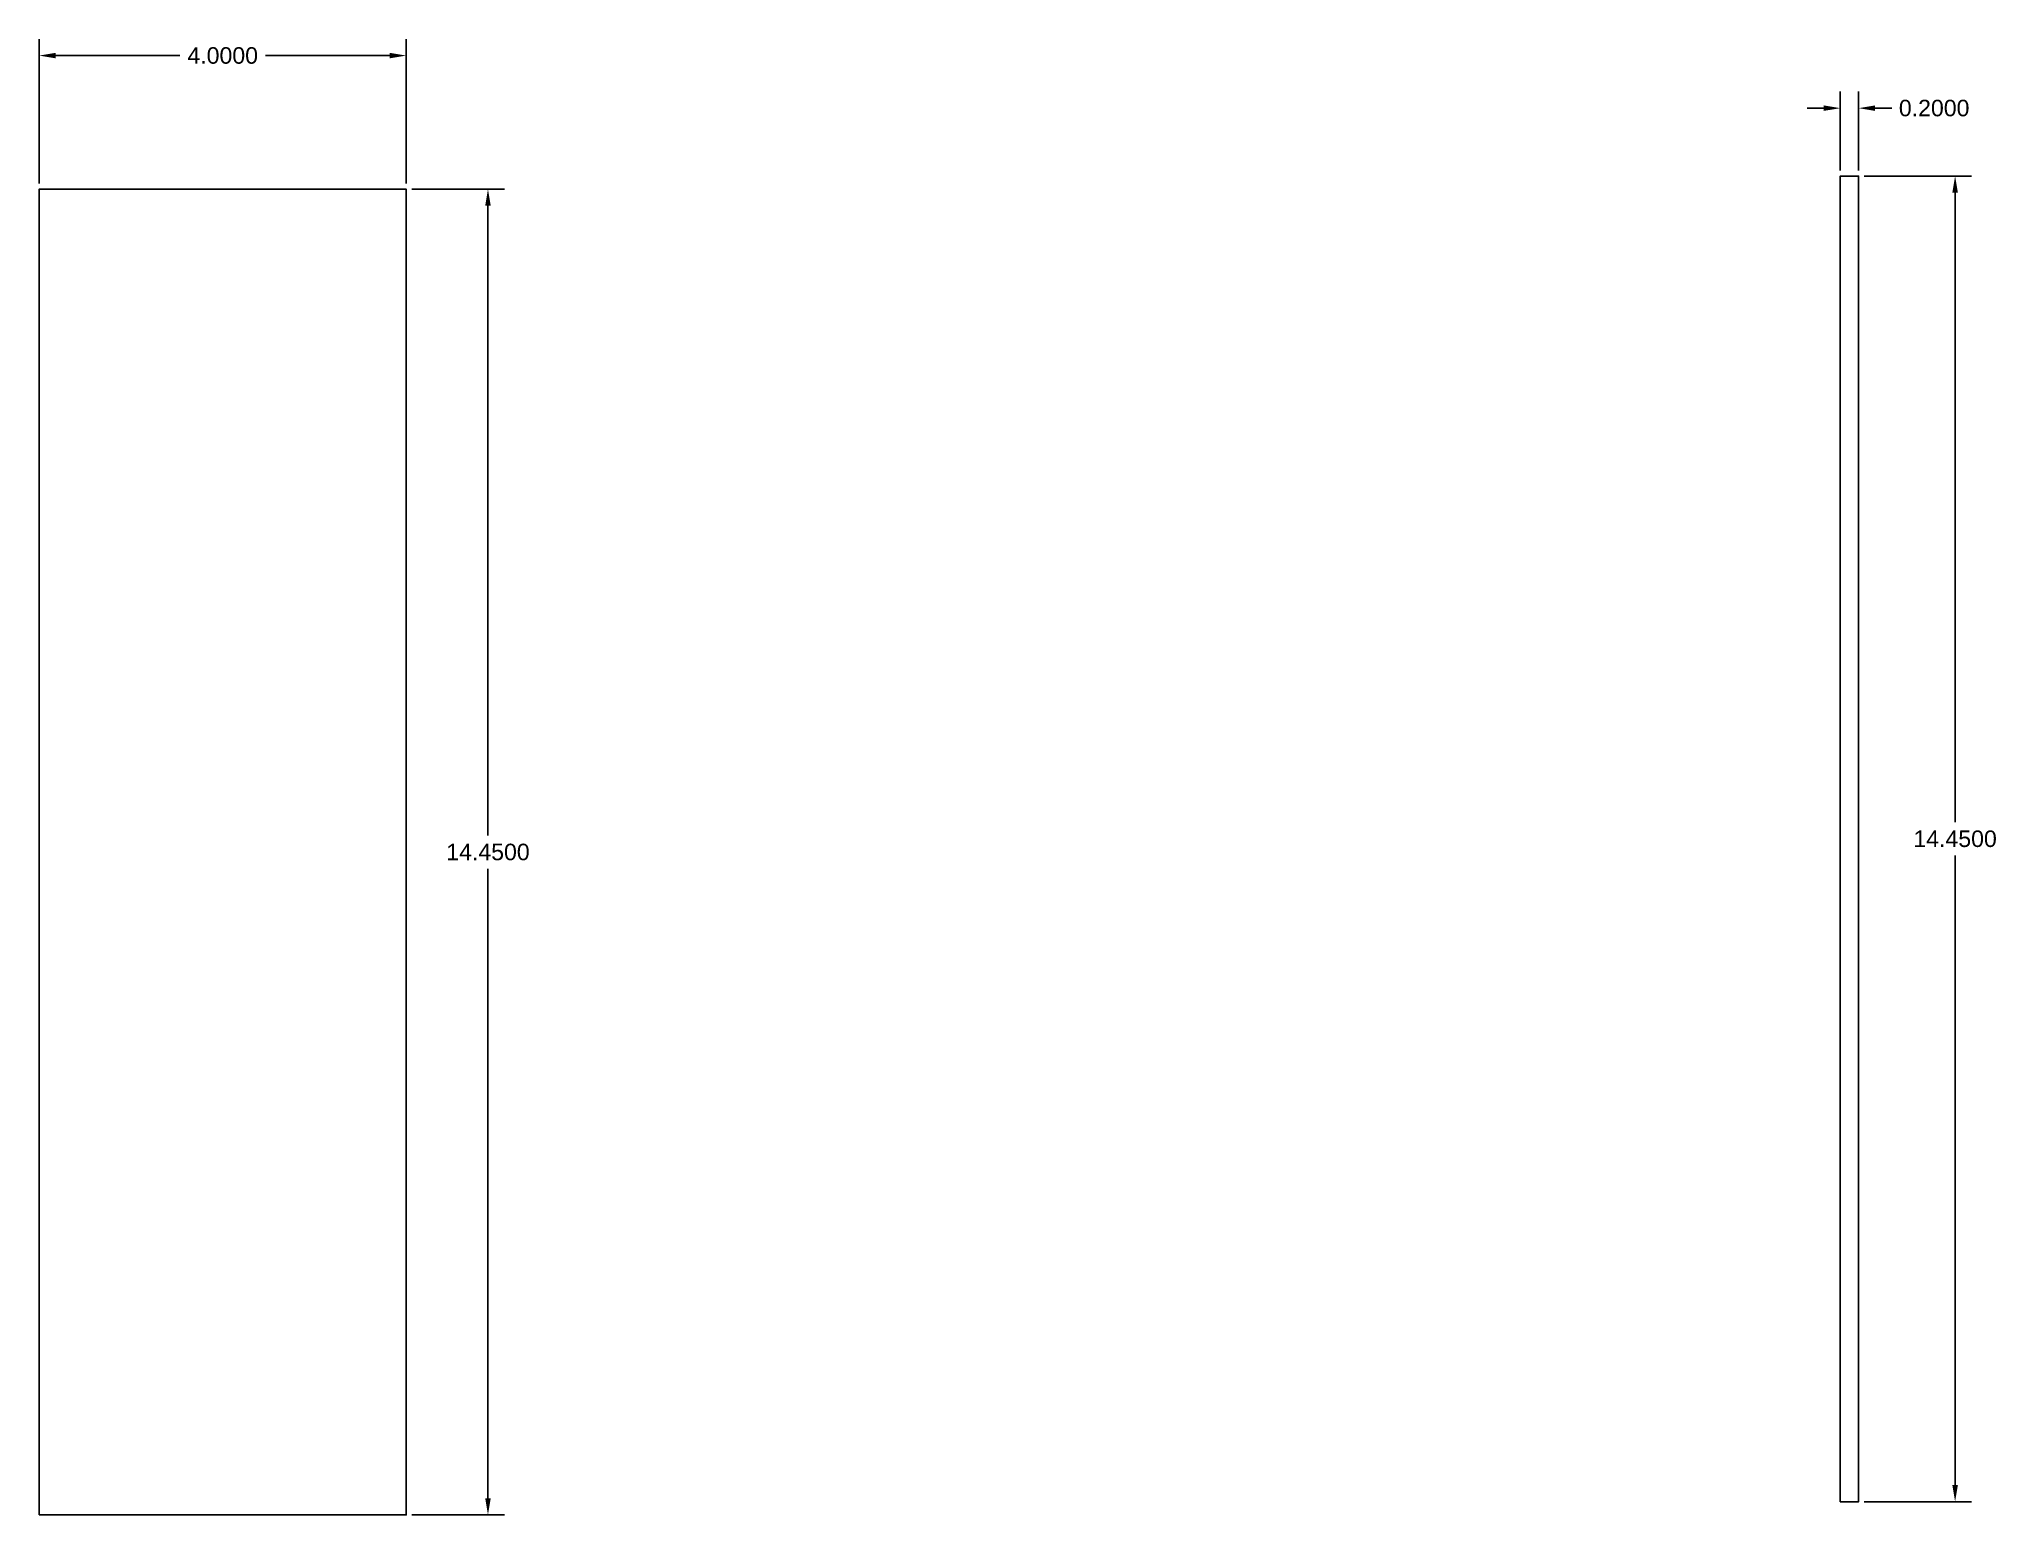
# Model space of a CAD drawing. Header units: inches. Extents: x 48.9 to 70.2, y 35.5 to 51.5.
import ezdxf

# ---------------------------------------------------------------- set-up
doc = ezdxf.new("R2010")
doc.units = ezdxf.units.IN
doc.header["$MEASUREMENT"] = 0
for name, color, linetype in [('dimensiuni', 2, 'Continuous'), ('plan frontal', 30, 'Continuous'), ('plan lateral', 40, 'Continuous')]:
    doc.layers.add(name, color=color, linetype=linetype)
doc.styles.get("Standard").update_dxf_attribs({"font": 'arial.ttf'})
doc.dimstyles.get("Standard").update_dxf_attribs({"dimtxt": 0.18, "dimasz": 0.18, "dimexe": 0.18, "dimexo": 0.0625, "dimgap": 0.09, "dimtad": 0, "dimtih": 1, "dimtoh": 1, "dimdec": 4, "dimzin": 0, "dimdsep": 46, "dimtxsty": 'Standard', "dimcen": 0.09, "dimadec": 0, "dimazin": 0, "dimtfac": 1, "dimtdec": 4, "dimtofl": 0, "dimtmove": 0, "dimatfit": 3, "dimfxl": 1, "dimtolj": 1, "dimtzin": 0, "dimarcsym": 0})

# ---------------------------------------------------------------- blocks, each defined once
blk = doc.blocks.new('*D4')
at = {"layer": 'Defpoints', "color": 0, "transparency": 16777216}
for p in [(48.862, 51.358), (48.862, 49.901), (52.862, 49.901)]:
    blk.add_point(p, dxfattribs=at)
at = {"layer": 'dimensiuni', "color": 0, "lineweight": -2, "transparency": 16777216}
for p, q in [((48.862, 49.964), (48.862, 51.538)), ((52.862, 49.964), (52.862, 51.538)), ((49.042, 51.358), (50.395, 51.358)), ((52.682, 51.358), (51.329, 51.358))]:
    blk.add_line(p, q, dxfattribs=at)
at = {"layer": 'dimensiuni', "color": 0, "transparency": 16777216}
for points in [[(49.042, 51.388), (49.042, 51.328), (48.862, 51.358)], [(52.682, 51.388), (52.682, 51.328), (52.862, 51.358)]]:
    blk.add_solid(points, dxfattribs=at)
at = {"layer": 'dimensiuni', "color": 0, "transparency": 16777216, "insert": (50.862, 51.358), "char_height": 0.18, "attachment_point": 5}
blk.add_mtext('\\A1;4.0000', dxfattribs=at)
blk = doc.blocks.new('*D5')
at = {"layer": 'Defpoints', "color": 0, "transparency": 16777216}
for p in [(52.862, 49.901), (53.752, 49.901), (52.862, 35.451)]:
    blk.add_point(p, dxfattribs=at)
at = {"layer": 'dimensiuni', "color": 0, "lineweight": -2, "transparency": 16777216}
for p, q in [((52.924, 49.901), (53.932, 49.901)), ((53.752, 49.721), (53.752, 42.858)), ((53.752, 35.631), (53.752, 42.494)), ((52.924, 35.451), (53.932, 35.451))]:
    blk.add_line(p, q, dxfattribs=at)
at = {"layer": 'dimensiuni', "color": 0, "transparency": 16777216}
for points in [[(53.722, 49.721), (53.782, 49.721), (53.752, 49.901)], [(53.722, 35.631), (53.782, 35.631), (53.752, 35.451)]]:
    blk.add_solid(points, dxfattribs=at)
at = {"layer": 'dimensiuni', "color": 0, "transparency": 16777216, "insert": (53.752, 42.676), "char_height": 0.18, "attachment_point": 5}
blk.add_mtext('\\A1;14.4500', dxfattribs=at)
blk = doc.blocks.new('*D6')
at = {"layer": 'Defpoints', "color": 0, "transparency": 16777216}
for p in [(68.685, 50.045), (69.736, 50.045), (68.685, 35.595)]:
    blk.add_point(p, dxfattribs=at)
at = {"layer": 'dimensiuni', "color": 0, "lineweight": -2, "transparency": 16777216}
for p, q in [((68.747, 50.045), (69.916, 50.045)), ((69.736, 49.865), (69.736, 43.002)), ((69.736, 35.775), (69.736, 42.638)), ((68.747, 35.595), (69.916, 35.595))]:
    blk.add_line(p, q, dxfattribs=at)
at = {"layer": 'dimensiuni', "color": 0, "transparency": 16777216}
for points in [[(69.706, 49.865), (69.766, 49.865), (69.736, 50.045)], [(69.706, 35.775), (69.766, 35.775), (69.736, 35.595)]]:
    blk.add_solid(points, dxfattribs=at)
at = {"layer": 'dimensiuni', "color": 0, "transparency": 16777216, "insert": (69.736, 42.82), "char_height": 0.18, "attachment_point": 5}
blk.add_mtext('\\A1;14.4500', dxfattribs=at)
blk = doc.blocks.new('*D7')
at = {"layer": 'Defpoints', "color": 0, "transparency": 16777216}
for p in [(68.685, 50.785), (68.485, 50.045), (68.685, 50.045)]:
    blk.add_point(p, dxfattribs=at)
at = {"layer": 'dimensiuni', "color": 0, "lineweight": -2, "transparency": 16777216}
for p, q in [((68.485, 50.107), (68.485, 50.965)), ((68.685, 50.107), (68.685, 50.965)), ((68.305, 50.785), (68.125, 50.785)), ((68.865, 50.785), (69.045, 50.785))]:
    blk.add_line(p, q, dxfattribs=at)
at = {"layer": 'dimensiuni', "color": 0, "transparency": 16777216}
for points in [[(68.305, 50.815), (68.305, 50.755), (68.485, 50.785)], [(68.865, 50.815), (68.865, 50.755), (68.685, 50.785)]]:
    blk.add_solid(points, dxfattribs=at)
at = {"layer": 'dimensiuni', "color": 0, "transparency": 16777216, "insert": (69.508, 50.785), "char_height": 0.18, "attachment_point": 5}
blk.add_mtext('\\A1;0.2000', dxfattribs=at)

msp = doc.modelspace()

# ---------------------------------------------------------------- linework, layer by layer
at = {"layer": 'plan frontal'}
msp.add_lwpolyline([(48.86198, 35.45104), (52.86198, 35.45104), (52.86198, 49.90104), (48.86198, 49.90104)], close=True, dxfattribs=at)
at = {"layer": 'plan lateral'}
msp.add_lwpolyline([(68.48452, 35.59473), (68.68452, 35.59473), (68.68452, 50.04473), (68.48452, 50.04473)], close=True, dxfattribs=at)

# ---------------------------------------------------------------- dimensions: what is measured, and where the dimension line sits
at = {"layer": 'dimensiuni'}
for base, p1, p2, picture, middle in [((48.86198, 51.35752), (52.86198, 49.90104), (48.86198, 49.90104), '*D4', (50.86198, 51.35752)), ((68.68452, 50.78468), (68.48452, 50.04473), (68.68452, 50.04473), '*D7', (69.50784, 50.78468))]:
    dim = msp.add_linear_dim(base=base, p1=p1, p2=p2, dimstyle='Standard', dxfattribs=at)
    dim.commit()
    dim.dimension.update_dxf_attribs({"geometry": picture, "text_midpoint": middle})
for base, p1, p2, picture, middle in [((53.75239, 49.90104), (52.86198, 35.45104), (52.86198, 49.90104), '*D5', (53.75239, 42.67604)), ((69.73559, 50.04473), (68.68452, 35.59473), (68.68452, 50.04473), '*D6', (69.73559, 42.81973))]:
    dim = msp.add_linear_dim(base=base, p1=p1, p2=p2, angle=90, dimstyle='Standard', dxfattribs=at)
    dim.commit()
    dim.dimension.update_dxf_attribs({"geometry": picture, "text_midpoint": middle})

doc.saveas('drawing.dxf')
